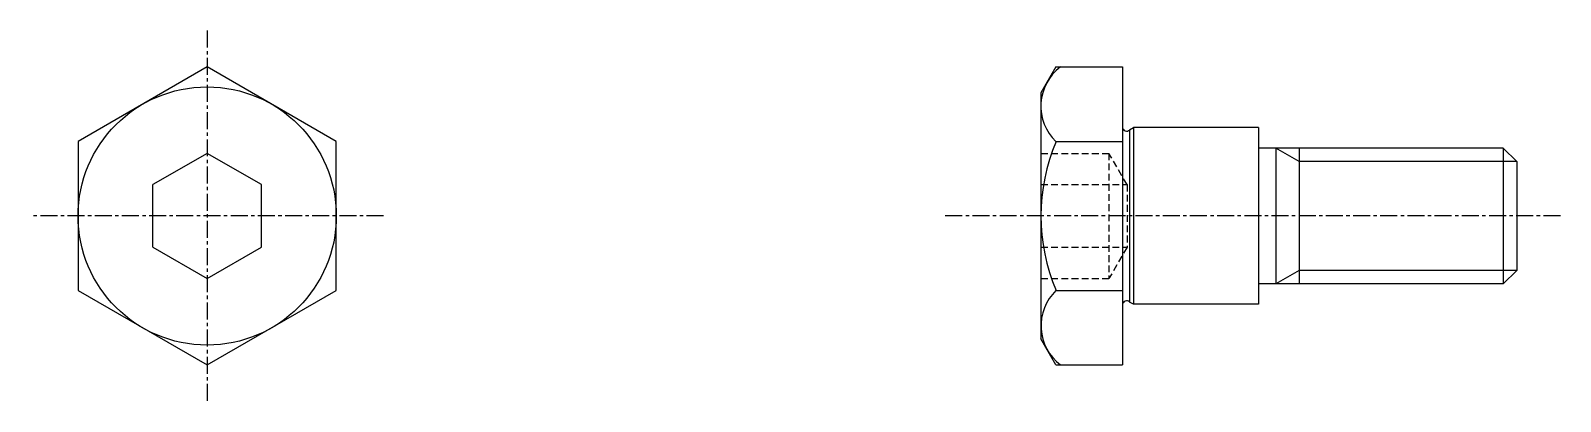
# Model space of a CAD drawing. Extents: x -38 to 265, y 85 to 304.
# Drawn here: x 152.7 to 265.2, y 276.7 to 304 of the extents above; entities outside this region: 2.
import ezdxf

# ---------------------------------------------------------------- set-up
doc = ezdxf.new("R2010")
doc.units = 0
doc.linetypes.add('CENTER', pattern=[2, 1.25, -0.25, 0.25, -0.25])
doc.linetypes.add('DASHED', pattern=[0.75, 0.5, -0.25])
doc.layers.get('0').update_dxf_attribs({"linetype": 'CONTINUOUS'})

msp = doc.modelspace()

# ---------------------------------------------------------------- linework, layer by layer
at = {"color": 1, "linetype": 'CENTER'}
for p, q in [((165.66, 304.03), (165.66, 276.74)), ((178.64, 290.39), (152.67, 290.39)), ((265.21, 290.39), (219.84, 290.39))]:
    msp.add_line(p, q, dxfattribs=at)
at = {"color": 7, "linetype": 'CONTINUOUS'}
for p, q in [((165.66, 301.36), (156.16, 295.87)), ((175.16, 295.87), (165.66, 301.36)), ((228.1, 301.36), (233, 301.36)), ((233, 301.36), (233, 279.43)), ((227, 299.45), (227, 281.34)), ((170.41, 298.62), (170.41, 298.62)), ((172.78, 297.25), (172.78, 297.25)), ((233.5, 296.72), (233.8, 296.89)), ((233.5, 296.72), (233.5, 284.06)), ((233.8, 296.89), (233.8, 283.89)), ((243, 296.89), (233.8, 296.89)), ((243, 296.89), (243, 283.89)), ((156.16, 295.87), (156.16, 284.91)), ((165.66, 295), (161.66, 292.7)), ((169.66, 292.7), (165.66, 295)), ((175.16, 284.91), (175.16, 295.87)), ((228.1, 295.87), (233, 295.87)), ((261, 295.39), (243, 295.39)), ((244.27, 295.39), (244.27, 285.39)), ((246, 295.39), (246, 285.39)), ((260.99, 295.39), (260.99, 285.39)), ((261, 295.39), (262, 294.39)), ((262, 294.39), (262, 286.39)), ((161.66, 288.09), (161.66, 292.7)), ((169.66, 288.09), (169.66, 292.7)), ((161.66, 288.09), (165.66, 285.78)), ((165.66, 285.78), (169.66, 288.09)), ((261, 285.39), (262, 286.39)), ((156.16, 284.91), (165.66, 279.43)), ((165.66, 279.43), (175.16, 284.91)), ((228.1, 284.91), (233, 284.91)), ((261, 285.39), (243, 285.39)), ((233.8, 283.89), (233.5, 284.06)), ((243, 283.89), (233.8, 283.89)), ((228.1, 279.43), (233, 279.43))]:
    msp.add_line(p, q, dxfattribs=at)
at = {"color": 7, "linetype": 'BYBLOCK'}
for p, q in [((228.1, 301.36), (227, 299.45)), ((228.1, 279.43), (227, 281.34))]:
    msp.add_line(p, q, dxfattribs=at)
at = {"color": 3, "linetype": 'DASHED'}
for p, q in [((227, 295), (232, 295)), ((233.33, 292.7), (232, 295)), ((232, 295), (232, 285.78)), ((227, 292.7), (233.33, 292.7)), ((233.33, 292.7), (233.33, 288.09)), ((227, 288.09), (233.33, 288.09)), ((233.33, 288.09), (232, 285.78)), ((227, 285.78), (232, 285.78))]:
    msp.add_line(p, q, dxfattribs=at)
at = {"color": 3}
for p, q in [((246, 294.39), (244.27, 295.39)), ((262, 294.39), (246, 294.39)), ((246, 286.39), (244.27, 285.39)), ((262, 286.39), (246, 286.39))]:
    msp.add_line(p, q, dxfattribs=at)
at = {"color": 7, "linetype": 'CONTINUOUS'}
msp.add_circle((165.66, 290.39), 9.5, dxfattribs=at)
for centre, radius, start, end in [((230.61, 298.47), 3.62, 127.0887, 225.9961), ((233.3, 296.94), 0.302, 189.6666, 312.1202), ((241.16, 290.39), 14.16, 157.2241, 202.7759), ((230.62, 282.31), 3.62, 134.0369, 232.7456), ((233.3, 283.84), 0.302, 47.8798, 170.3334)]:
    msp.add_arc(centre, radius, start, end, dxfattribs=at)

# ---------------------------------------------------------------- texts
for s, p in [('CMSG 13-10-3', (-38.8, 115.49)), ('CMSG13', (-38.8, 85.49))]:
    msp.add_text(s, height=8, dxfattribs=at).set_placement(p)

doc.saveas('drawing.dxf')
